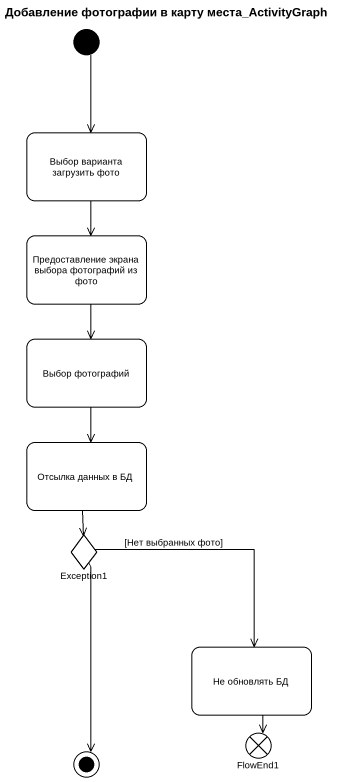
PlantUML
@startuml
title Добавление фотографии в карту места_ActivityGraph
hide empty description
state "Выбор варианта загрузить фото" as Выбор_варианта_загрузить
state "Предоставление экрана выбора фотографий из фото" as Предоставление_экрана
state "Выбор фотографий" as Выбор_фотографий
state "Отсылка данных в БД" as Отсылка_данных_в_БД
state Exception1 <<choice>>
state "Не обновлять БД" as Не_обновлять_БД
state FlowEnd1 <<end>>
[*] --> Выбор_варианта_загрузить
Выбор_варианта_загрузить --> Предоставление_экрана
Предоставление_экрана --> Выбор_фотографий
Выбор_фотографий --> Отсылка_данных_в_БД
Отсылка_данных_в_БД --> Exception1
Exception1 --> Не_обновлять_БД : [Нет выбранных фото]
Не_обновлять_БД --> FlowEnd1
Exception1 --> [*]
@enduml
